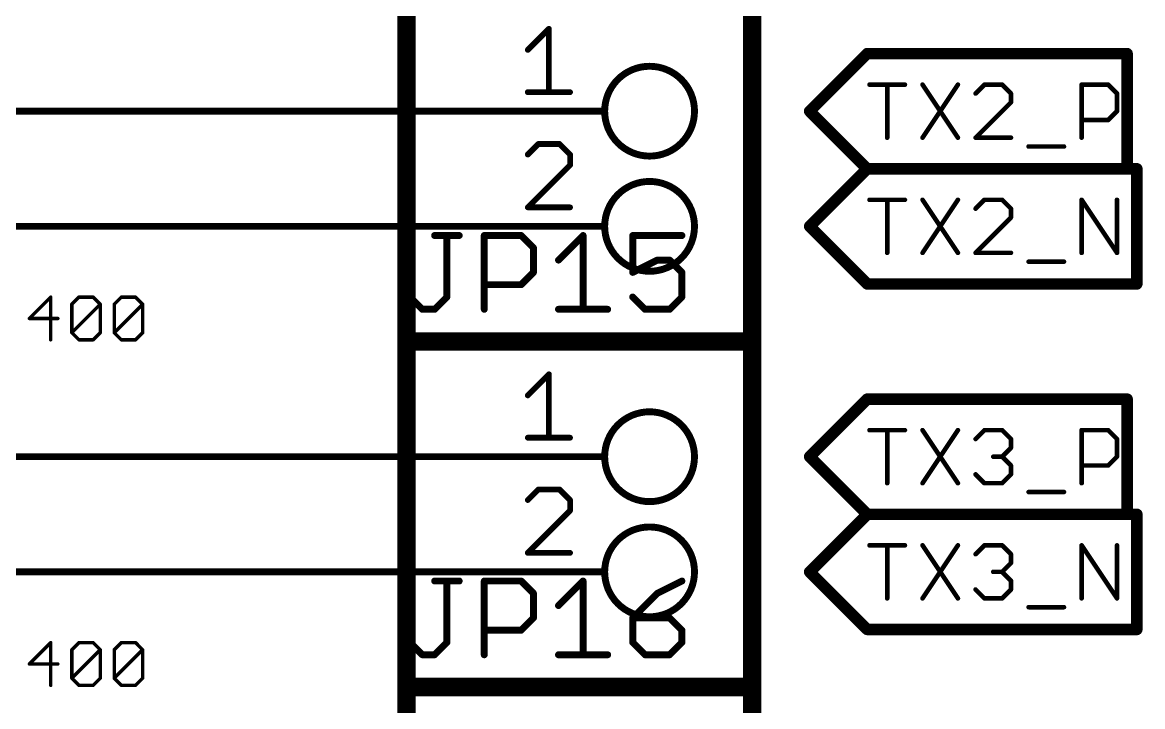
# Model space of a CAD drawing. Extents: x -72 to 265, y -97 to 216.
# Drawn here: x 23.28 to 47.98, y 70.69 to 85.78 of the extents above; entities that cross this region are included whole.
import ezdxf

# ---------------------------------------------------------------- set-up
doc = ezdxf.new("R2010")
doc.units = 0
for name, color, linetype in [('91', 94, 'CONTINUOUS'), ('94', 14, 'CONTINUOUS'), ('95', 251, 'CONTINUOUS'), ('96', 251, 'CONTINUOUS')]:
    doc.layers.add(name, color=color, linetype=linetype)

msp = doc.modelspace()

# ---------------------------------------------------------------- linework, layer by layer
at = {"layer": '91', "const_width": 0.1524}
for points in [[(22.86, 83.82), (35.56, 83.82)], [(35.56, 81.28), (22.86, 81.28)], [(22.86, 76.2), (35.56, 76.2)], [(35.56, 73.66), (22.86, 73.66)]]:
    msp.add_lwpolyline(points, dxfattribs=at)
at = {"layer": '91', "const_width": 0.0762}
for points in [[(35.56, 83.7819, 1), (35.56, 83.8581)], [(35.56, 81.2419, 1), (35.56, 81.3181)], [(35.56, 76.1619, 1), (35.56, 76.2381)], [(35.56, 73.6219, 1), (35.56, 73.6981)]]:
    msp.add_lwpolyline(points, format="xyb", dxfattribs=at)
at = {"layer": '94'}
for points, const_width in [([(31.75, 86.36), (31.75, 78.74)], 0.4064), ([(39.37, 78.74), (39.37, 86.36)], 0.4064), ([(35.56, 83.82), (36.1188, 83.82)], 0.1524), ([(35.56, 81.28), (36.1188, 81.28)], 0.1524), ([(31.75, 78.74), (39.37, 78.74)], 0.4064), ([(39.37, 78.74), (31.75, 78.74)], 0.4064), ([(31.75, 78.74), (31.75, 71.12)], 0.4064), ([(39.37, 71.12), (39.37, 78.74)], 0.4064), ([(35.56, 76.2), (36.1188, 76.2)], 0.1524), ([(35.56, 73.66), (36.1188, 73.66)], 0.1524), ([(31.75, 71.12), (39.37, 71.12)], 0.4064), ([(39.37, 71.12), (31.75, 71.12)], 0.4064), ([(31.75, 71.12), (31.75, 63.5)], 0.4064), ([(39.37, 63.5), (39.37, 71.12)], 0.4064)]:
    msp.add_lwpolyline(points, dxfattribs=dict(at, const_width=const_width))
for points, const_width in [([(37.1094, 82.8294, 1), (37.1094, 84.8106, 1), (37.1094, 82.8294)], 0.1524), ([(35.56, 83.8581, 1), (35.56, 83.7819)], 0.0762), ([(36.1188, 83.7819, 1), (36.1188, 83.8581)], 0.0762), ([(37.1094, 80.2894, 1), (37.1094, 82.2706, 1), (37.1094, 80.2894)], 0.1524), ([(35.56, 81.3181, 1), (35.56, 81.2419)], 0.0762), ([(36.1188, 81.2419, 1), (36.1188, 81.3181)], 0.0762), ([(31.75, 78.8416, 1), (31.75, 78.6384)], 0.2032), ([(31.75, 78.8416, 1), (31.75, 78.6384)], 0.2032), ([(31.8516, 78.74, 1), (31.6484, 78.74)], 0.2032), ([(31.6484, 78.74, 1), (31.8516, 78.74)], 0.2032), ([(39.4716, 78.74, 1), (39.2684, 78.74)], 0.2032), ([(39.2684, 78.74, 1), (39.4716, 78.74)], 0.2032), ([(39.37, 78.6384, 1), (39.37, 78.8416)], 0.2032), ([(39.37, 78.6384, 1), (39.37, 78.8416)], 0.2032), ([(37.1094, 75.2094, 1), (37.1094, 77.1906, 1), (37.1094, 75.2094)], 0.1524), ([(35.56, 76.2381, 1), (35.56, 76.1619)], 0.0762), ([(36.1188, 76.1619, 1), (36.1188, 76.2381)], 0.0762), ([(37.1094, 72.6694, 1), (37.1094, 74.6506, 1), (37.1094, 72.6694)], 0.1524), ([(35.56, 73.6981, 1), (35.56, 73.6219)], 0.0762), ([(36.1188, 73.6219, 1), (36.1188, 73.6981)], 0.0762), ([(31.75, 71.2216, 1), (31.75, 71.0184)], 0.2032), ([(31.75, 71.2216, 1), (31.75, 71.0184)], 0.2032), ([(31.8516, 71.12, 1), (31.6484, 71.12)], 0.2032), ([(31.6484, 71.12, 1), (31.8516, 71.12)], 0.2032), ([(39.4716, 71.12, 1), (39.2684, 71.12)], 0.2032), ([(39.2684, 71.12, 1), (39.4716, 71.12)], 0.2032), ([(39.37, 71.0184, 1), (39.37, 71.2216)], 0.2032), ([(39.37, 71.0184, 1), (39.37, 71.2216)], 0.2032)]:
    msp.add_lwpolyline(points, format="xyb", dxfattribs=dict(at, const_width=const_width))
at = {"layer": '95'}
for points, const_width in [([(34.4234, 85.1712), (34.8895, 85.6373)], 0.127), ([(34.8895, 85.6373), (34.8895, 84.2391)], 0.127), ([(40.64, 83.82), (41.91, 85.09)], 0.254), ([(41.91, 85.09), (47.6417, 85.09)], 0.254), ([(47.6417, 85.09), (47.6417, 82.55)], 0.254), ([(34.4234, 84.2391), (35.3556, 84.2391)], 0.127), ([(41.9608, 84.4052), (42.7404, 84.4052)], 0.1016), ([(42.3506, 83.2358), (42.3506, 84.4052)], 0.1016), ([(43.1302, 84.4052), (43.9098, 83.2358)], 0.1016), ([(43.9098, 84.4052), (43.1302, 83.2358)], 0.1016), ([(44.4945, 84.4052), (44.2996, 84.2103)], 0.1016), ([(44.8843, 84.4052), (44.4945, 84.4052)], 0.1016), ([(45.0792, 84.2103), (44.8843, 84.4052)], 0.1016), ([(45.0792, 84.0154), (45.0792, 84.2103)], 0.1016), ([(46.6384, 83.2358), (46.6384, 84.4052)], 0.1016), ([(46.6384, 84.4052), (47.2231, 84.4052)], 0.1016), ([(47.2231, 84.4052), (47.418, 84.2103)], 0.1016), ([(47.418, 84.2103), (47.418, 83.8205)], 0.1016), ([(44.2996, 83.2358), (45.0792, 84.0154)], 0.1016), ([(40.64, 83.82), (41.91, 82.55)], 0.254), ([(47.418, 83.8205), (47.2231, 83.6256)], 0.1016), ([(47.2231, 83.6256), (46.6384, 83.6256)], 0.1016), ([(45.0792, 83.2358), (44.2996, 83.2358)], 0.1016), ([(34.6565, 83.0973), (34.4234, 82.8643)], 0.127), ([(35.1225, 83.0973), (34.6565, 83.0973)], 0.127), ([(35.3556, 82.8643), (35.1225, 83.0973)], 0.127), ([(45.469, 83.0409), (46.2486, 83.0409)], 0.1016), ([(35.3556, 82.6312), (35.3556, 82.8643)], 0.127), ([(34.4234, 81.6991), (35.3556, 82.6312)], 0.127), ([(40.64, 81.28), (41.91, 82.55)], 0.254), ([(41.91, 82.55), (47.8559, 82.55)], 0.254), ([(41.91, 82.55), (47.6417, 82.55)], 0.254), ([(47.8559, 82.55), (47.8559, 80.01)], 0.254), ([(41.9608, 81.8652), (42.7404, 81.8652)], 0.1016), ([(42.3506, 80.6958), (42.3506, 81.8652)], 0.1016), ([(43.1302, 81.8652), (43.9098, 80.6958)], 0.1016), ([(43.9098, 81.8652), (43.1302, 80.6958)], 0.1016), ([(44.4945, 81.8652), (44.2996, 81.6703)], 0.1016), ([(44.8843, 81.8652), (44.4945, 81.8652)], 0.1016), ([(45.0792, 81.6703), (44.8843, 81.8652)], 0.1016), ([(46.6384, 80.6958), (46.6384, 81.8652)], 0.1016), ([(46.6384, 81.8652), (47.418, 80.6958)], 0.1016), ([(47.418, 80.6958), (47.418, 81.8652)], 0.1016), ([(35.3556, 81.6991), (34.4234, 81.6991)], 0.127), ([(45.0792, 81.4754), (45.0792, 81.6703)], 0.1016), ([(40.64, 81.28), (41.91, 80.01)], 0.254), ([(44.2996, 80.6958), (45.0792, 81.4754)], 0.1016), ([(32.3685, 81.0782), (32.9109, 81.0782)], 0.1524), ([(32.6397, 79.7224), (32.6397, 81.0782)], 0.1524), ([(33.4634, 79.4512), (33.4634, 81.0782)], 0.1524), ([(33.4634, 81.0782), (34.2769, 81.0782)], 0.1524), ([(34.2769, 81.0782), (34.548, 80.807)], 0.1524), ([(35.1005, 80.5359), (35.6428, 81.0782)], 0.1524), ([(35.6428, 81.0782), (35.6428, 79.4512)], 0.1524), ([(37.8223, 81.0782), (36.7377, 81.0782)], 0.1524), ([(36.7377, 81.0782), (36.7377, 80.2647)], 0.1524), ([(34.548, 80.807), (34.548, 80.2647)], 0.1524), ([(36.7377, 80.2647), (37.28, 80.5359)], 0.1524), ([(37.28, 80.5359), (37.5512, 80.5359)], 0.1524), ([(37.5512, 80.5359), (37.8223, 80.2647)], 0.1524), ([(45.0792, 80.6958), (44.2996, 80.6958)], 0.1016), ([(45.469, 80.5009), (46.2486, 80.5009)], 0.1016), ([(34.548, 80.2647), (34.2769, 79.9935)], 0.1524), ([(37.8223, 80.2647), (37.8223, 79.7224)], 0.1524), ([(34.2769, 79.9935), (33.4634, 79.9935)], 0.1524), ([(41.91, 80.01), (47.8559, 80.01)], 0.254), ([(31.8262, 79.7224), (32.0974, 79.4512)], 0.1524), ([(32.3685, 79.4512), (32.6397, 79.7224)], 0.1524), ([(37.0088, 79.4512), (36.7377, 79.7224)], 0.1524), ([(37.8223, 79.7224), (37.5512, 79.4512)], 0.1524), ([(32.0974, 79.4512), (32.3685, 79.4512)], 0.1524), ([(35.1005, 79.4512), (36.1852, 79.4512)], 0.1524), ([(37.5512, 79.4512), (37.0088, 79.4512)], 0.1524), ([(34.4234, 77.5512), (34.8895, 78.0173)], 0.127), ([(34.8895, 78.0173), (34.8895, 76.6191)], 0.127), ([(40.64, 76.2), (41.91, 77.47)], 0.254), ([(41.91, 77.47), (47.6417, 77.47)], 0.254), ([(47.6417, 77.47), (47.6417, 74.93)], 0.254), ([(41.9608, 76.7852), (42.7404, 76.7852)], 0.1016), ([(42.3506, 75.6158), (42.3506, 76.7852)], 0.1016), ([(43.1302, 76.7852), (43.9098, 75.6158)], 0.1016), ([(43.9098, 76.7852), (43.1302, 75.6158)], 0.1016), ([(44.2996, 76.5903), (44.4945, 76.7852)], 0.1016), ([(44.4945, 76.7852), (44.8843, 76.7852)], 0.1016), ([(44.8843, 76.7852), (45.0792, 76.5903)], 0.1016), ([(46.6384, 75.6158), (46.6384, 76.7852)], 0.1016), ([(46.6384, 76.7852), (47.2231, 76.7852)], 0.1016), ([(47.2231, 76.7852), (47.418, 76.5903)], 0.1016), ([(34.4234, 76.6191), (35.3556, 76.6191)], 0.127), ([(45.0792, 76.5903), (45.0792, 76.3954)], 0.1016), ([(47.418, 76.5903), (47.418, 76.2005)], 0.1016), ([(45.0792, 76.3954), (44.8843, 76.2005)], 0.1016), ([(40.64, 76.2), (41.91, 74.93)], 0.254), ([(44.8843, 76.2005), (44.6894, 76.2005)], 0.1016), ([(44.8843, 76.2005), (45.0792, 76.0056)], 0.1016), ([(47.418, 76.2005), (47.2231, 76.0056)], 0.1016), ([(44.4945, 75.6158), (44.2996, 75.8107)], 0.1016), ([(45.0792, 75.8107), (44.8843, 75.6158)], 0.1016), ([(45.0792, 76.0056), (45.0792, 75.8107)], 0.1016), ([(47.2231, 76.0056), (46.6384, 76.0056)], 0.1016), ([(44.8843, 75.6158), (44.4945, 75.6158)], 0.1016), ([(34.6565, 75.4773), (34.4234, 75.2443)], 0.127), ([(35.1225, 75.4773), (34.6565, 75.4773)], 0.127), ([(35.3556, 75.2443), (35.1225, 75.4773)], 0.127), ([(45.469, 75.4209), (46.2486, 75.4209)], 0.1016), ([(35.3556, 75.0112), (35.3556, 75.2443)], 0.127), ([(34.4234, 74.0791), (35.3556, 75.0112)], 0.127), ([(40.64, 73.66), (41.91, 74.93)], 0.254), ([(41.91, 74.93), (47.8559, 74.93)], 0.254), ([(41.91, 74.93), (47.6417, 74.93)], 0.254), ([(47.8559, 74.93), (47.8559, 72.39)], 0.254), ([(35.3556, 74.0791), (34.4234, 74.0791)], 0.127), ([(41.9608, 74.2452), (42.7404, 74.2452)], 0.1016), ([(42.3506, 73.0758), (42.3506, 74.2452)], 0.1016), ([(43.1302, 74.2452), (43.9098, 73.0758)], 0.1016), ([(43.9098, 74.2452), (43.1302, 73.0758)], 0.1016), ([(44.2996, 74.0503), (44.4945, 74.2452)], 0.1016), ([(44.4945, 74.2452), (44.8843, 74.2452)], 0.1016), ([(44.8843, 74.2452), (45.0792, 74.0503)], 0.1016), ([(46.6384, 73.0758), (46.6384, 74.2452)], 0.1016), ([(46.6384, 74.2452), (47.418, 73.0758)], 0.1016), ([(47.418, 73.0758), (47.418, 74.2452)], 0.1016), ([(45.0792, 73.8554), (44.8843, 73.6605)], 0.1016), ([(45.0792, 74.0503), (45.0792, 73.8554)], 0.1016), ([(40.64, 73.66), (41.91, 72.39)], 0.254), ([(44.8843, 73.6605), (44.6894, 73.6605)], 0.1016), ([(44.8843, 73.6605), (45.0792, 73.4656)], 0.1016), ([(32.3685, 73.4582), (32.9109, 73.4582)], 0.1524), ([(32.6397, 72.1024), (32.6397, 73.4582)], 0.1524), ([(33.4634, 71.8312), (33.4634, 73.4582)], 0.1524), ([(33.4634, 73.4582), (34.2769, 73.4582)], 0.1524), ([(34.2769, 73.4582), (34.548, 73.187)], 0.1524), ([(35.1005, 72.9159), (35.6428, 73.4582)], 0.1524), ([(35.6428, 73.4582), (35.6428, 71.8312)], 0.1524), ([(37.8223, 73.4582), (37.28, 73.187)], 0.1524), ([(45.0792, 73.4656), (45.0792, 73.2707)], 0.1016), ([(34.548, 73.187), (34.548, 72.6447)], 0.1524), ([(37.28, 73.187), (36.7377, 72.6447)], 0.1524), ([(44.4945, 73.0758), (44.2996, 73.2707)], 0.1016), ([(45.0792, 73.2707), (44.8843, 73.0758)], 0.1016), ([(44.8843, 73.0758), (44.4945, 73.0758)], 0.1016), ([(45.469, 72.8809), (46.2486, 72.8809)], 0.1016), ([(34.548, 72.6447), (34.2769, 72.3735)], 0.1524), ([(36.7377, 72.6447), (36.7377, 72.1024)], 0.1524), ([(37.5512, 72.6447), (36.7377, 72.6447)], 0.1524), ([(37.8223, 72.3735), (37.5512, 72.6447)], 0.1524), ([(34.2769, 72.3735), (33.4634, 72.3735)], 0.1524), ([(37.8223, 72.1024), (37.8223, 72.3735)], 0.1524), ([(41.91, 72.39), (47.8559, 72.39)], 0.254), ([(31.8262, 72.1024), (32.0974, 71.8312)], 0.1524), ([(32.3685, 71.8312), (32.6397, 72.1024)], 0.1524), ([(36.7377, 72.1024), (37.0088, 71.8312)], 0.1524), ([(37.5512, 71.8312), (37.8223, 72.1024)], 0.1524), ([(32.0974, 71.8312), (32.3685, 71.8312)], 0.1524), ([(35.1005, 71.8312), (36.1852, 71.8312)], 0.1524), ([(37.0088, 71.8312), (37.5512, 71.8312)], 0.1524)]:
    msp.add_lwpolyline(points, dxfattribs=dict(at, const_width=const_width))
for points, const_width in [([(34.9212, 85.6373, 1), (34.8577, 85.6373)], 0.0635), ([(34.9119, 85.6148, 1), (34.867, 85.6597)], 0.0635), ([(34.401, 85.1937, 1), (34.4459, 85.1488)], 0.0635), ([(41.91, 85.1535, 1), (41.91, 85.0265)], 0.127), ([(41.9549, 85.0451, 1), (41.8651, 85.1349)], 0.127), ([(47.7052, 85.09, 1), (47.5782, 85.09)], 0.127), ([(47.6417, 85.0265, 1), (47.6417, 85.1535)], 0.127), ([(34.4234, 84.2709, 1), (34.4234, 84.2074)], 0.0635), ([(34.8577, 84.2391, 1), (34.9212, 84.2391)], 0.0635), ([(35.3556, 84.2074, 1), (35.3556, 84.2709)], 0.0635), ([(41.9608, 84.4306, 1), (41.9608, 84.3798)], 0.0508), ([(42.376, 84.4052, 1), (42.3252, 84.4052)], 0.0508), ([(42.7404, 84.3798, 1), (42.7404, 84.4306)], 0.0508), ([(43.1513, 84.4193, 1), (43.1091, 84.3911)], 0.0508), ([(43.9309, 84.3911, 1), (43.8887, 84.4193)], 0.0508), ([(44.2816, 84.2283, 1), (44.3176, 84.1923)], 0.0508), ([(44.4945, 84.4306, 1), (44.4945, 84.3798)], 0.0508), ([(44.5125, 84.3872, 1), (44.4765, 84.4232)], 0.0508), ([(44.9023, 84.4232, 1), (44.8663, 84.3872)], 0.0508), ([(44.8843, 84.3798, 1), (44.8843, 84.4306)], 0.0508), ([(45.1046, 84.2103, 1), (45.0538, 84.2103)], 0.0508), ([(45.0612, 84.1923, 1), (45.0972, 84.2283)], 0.0508), ([(46.6638, 84.4052, 1), (46.613, 84.4052)], 0.0508), ([(46.6384, 84.4306, 1), (46.6384, 84.3798)], 0.0508), ([(47.241, 84.4232, 1), (47.2051, 84.3872)], 0.0508), ([(47.2231, 84.3798, 1), (47.2231, 84.4306)], 0.0508), ([(47.4434, 84.2103, 1), (47.3926, 84.2103)], 0.0508), ([(47.4, 84.1923, 1), (47.4359, 84.2283)], 0.0508), ([(45.0538, 84.0154, 1), (45.1046, 84.0154)], 0.0508), ([(45.0972, 83.9974, 1), (45.0612, 84.0334)], 0.0508), ([(40.6849, 83.8649, 1), (40.5951, 83.7751)], 0.127), ([(40.5951, 83.8649, 1), (40.6849, 83.7751)], 0.127), ([(47.3926, 83.8205, 1), (47.4434, 83.8205)], 0.0508), ([(47.4359, 83.8025, 1), (47.4, 83.8385)], 0.0508), ([(46.6384, 83.651, 1), (46.6384, 83.6002)], 0.0508), ([(47.2051, 83.6436, 1), (47.241, 83.6076)], 0.0508), ([(47.2231, 83.6002, 1), (47.2231, 83.651)], 0.0508), ([(42.3252, 83.2358, 1), (42.376, 83.2358)], 0.0508), ([(43.1091, 83.2499, 1), (43.1513, 83.2217)], 0.0508), ([(43.8887, 83.2217, 1), (43.9309, 83.2499)], 0.0508), ([(44.2816, 83.2538, 1), (44.3176, 83.2178)], 0.0508), ([(44.2996, 83.2612, 1), (44.2996, 83.2104)], 0.0508), ([(45.0792, 83.2104, 1), (45.0792, 83.2612)], 0.0508), ([(46.613, 83.2358, 1), (46.6638, 83.2358)], 0.0508), ([(34.6565, 83.129, 1), (34.6565, 83.0655)], 0.0635), ([(34.6789, 83.0748, 1), (34.634, 83.1197)], 0.0635), ([(35.145, 83.1197, 1), (35.1001, 83.0748)], 0.0635), ([(35.1225, 83.0655, 1), (35.1225, 83.129)], 0.0635), ([(45.469, 83.0663, 1), (45.469, 83.0155)], 0.0508), ([(46.2486, 83.0155, 1), (46.2486, 83.0663)], 0.0508), ([(34.401, 82.8867, 1), (34.4459, 82.8418)], 0.0635), ([(35.3873, 82.8643, 1), (35.3238, 82.8643)], 0.0635), ([(35.3331, 82.8418, 1), (35.378, 82.8867)], 0.0635), ([(35.3238, 82.6312, 1), (35.3873, 82.6312)], 0.0635), ([(35.378, 82.6088, 1), (35.3331, 82.6537)], 0.0635), ([(41.91, 82.6135, 1), (41.91, 82.4865)], 0.127), ([(41.91, 82.6135, 1), (41.91, 82.4865)], 0.127), ([(41.9549, 82.5051, 1), (41.8651, 82.5949)], 0.127), ([(41.8651, 82.5051, 1), (41.9549, 82.5949)], 0.127), ([(47.5782, 82.55, 1), (47.7052, 82.55)], 0.127), ([(47.6417, 82.4865, 1), (47.6417, 82.6135)], 0.127), ([(47.9194, 82.55, 1), (47.7924, 82.55)], 0.127), ([(47.8559, 82.4865, 1), (47.8559, 82.6135)], 0.127), ([(41.9608, 81.8906, 1), (41.9608, 81.8398)], 0.0508), ([(42.376, 81.8652, 1), (42.3252, 81.8652)], 0.0508), ([(42.7404, 81.8398, 1), (42.7404, 81.8906)], 0.0508), ([(43.1513, 81.8793, 1), (43.1091, 81.8511)], 0.0508), ([(43.9309, 81.8511, 1), (43.8887, 81.8793)], 0.0508), ([(44.4945, 81.8906, 1), (44.4945, 81.8398)], 0.0508), ([(44.5125, 81.8472, 1), (44.4765, 81.8832)], 0.0508), ([(44.9023, 81.8832, 1), (44.8663, 81.8472)], 0.0508), ([(44.8843, 81.8398, 1), (44.8843, 81.8906)], 0.0508), ([(46.6638, 81.8652, 1), (46.613, 81.8652)], 0.0508), ([(46.6595, 81.8793, 1), (46.6173, 81.8511)], 0.0508), ([(47.4434, 81.8652, 1), (47.3926, 81.8652)], 0.0508), ([(34.4234, 81.7309, 1), (34.4234, 81.6673)], 0.0635), ([(34.401, 81.7216, 1), (34.4459, 81.6766)], 0.0635), ([(35.3556, 81.6673, 1), (35.3556, 81.7309)], 0.0635), ([(44.2816, 81.6883, 1), (44.3176, 81.6523)], 0.0508), ([(45.1046, 81.6703, 1), (45.0538, 81.6703)], 0.0508), ([(45.0612, 81.6523, 1), (45.0972, 81.6883)], 0.0508), ([(40.6849, 81.3249, 1), (40.5951, 81.2351)], 0.127), ([(40.5951, 81.3249, 1), (40.6849, 81.2351)], 0.127), ([(45.0538, 81.4754, 1), (45.1046, 81.4754)], 0.0508), ([(45.0972, 81.4574, 1), (45.0612, 81.4934)], 0.0508), ([(32.3685, 81.1163, 1), (32.3685, 81.0401)], 0.0762), ([(32.6778, 81.0782, 1), (32.6016, 81.0782)], 0.0762), ([(32.9109, 81.0401, 1), (32.9109, 81.1163)], 0.0762), ([(33.5015, 81.0782, 1), (33.4253, 81.0782)], 0.0762), ([(33.4634, 81.1163, 1), (33.4634, 81.0401)], 0.0762), ([(34.3038, 81.1051, 1), (34.2499, 81.0512)], 0.0762), ([(34.2769, 81.0401, 1), (34.2769, 81.1163)], 0.0762), ([(35.6809, 81.0782, 1), (35.6047, 81.0782)], 0.0762), ([(35.6698, 81.0512, 1), (35.6159, 81.1051)], 0.0762), ([(36.7377, 81.1163, 1), (36.7377, 81.0401)], 0.0762), ([(36.7758, 81.0782, 1), (36.6996, 81.0782)], 0.0762), ([(37.8223, 81.0401, 1), (37.8223, 81.1163)], 0.0762), ([(34.5861, 80.807, 1), (34.5099, 80.807)], 0.0762), ([(34.5211, 80.7801, 1), (34.575, 80.834)], 0.0762), ([(35.0736, 80.5628, 1), (35.1275, 80.5089)], 0.0762), ([(37.28, 80.574, 1), (37.28, 80.4978)], 0.0762), ([(37.297, 80.5018, 1), (37.263, 80.5699)], 0.0762), ([(37.5781, 80.5628, 1), (37.5242, 80.5089)], 0.0762), ([(37.5512, 80.4978, 1), (37.5512, 80.574)], 0.0762), ([(42.3252, 80.6958, 1), (42.376, 80.6958)], 0.0508), ([(43.1091, 80.7099, 1), (43.1513, 80.6817)], 0.0508), ([(43.8887, 80.6817, 1), (43.9309, 80.7099)], 0.0508), ([(44.2816, 80.7138, 1), (44.3176, 80.6778)], 0.0508), ([(44.2996, 80.7212, 1), (44.2996, 80.6704)], 0.0508), ([(45.0792, 80.6704, 1), (45.0792, 80.7212)], 0.0508), ([(45.469, 80.5263, 1), (45.469, 80.4755)], 0.0508), ([(46.2486, 80.4755, 1), (46.2486, 80.5263)], 0.0508), ([(46.613, 80.6958, 1), (46.6638, 80.6958)], 0.0508), ([(47.3926, 80.6958, 1), (47.4434, 80.6958)], 0.0508), ([(47.3969, 80.6817, 1), (47.4391, 80.7099)], 0.0508), ([(34.5099, 80.2647, 1), (34.5861, 80.2647)], 0.0762), ([(34.575, 80.2378, 1), (34.5211, 80.2916)], 0.0762), ([(36.7206, 80.2988, 1), (36.7547, 80.2306)], 0.0762), ([(36.6996, 80.2647, 1), (36.7758, 80.2647)], 0.0762), ([(37.8604, 80.2647, 1), (37.7842, 80.2647)], 0.0762), ([(37.7954, 80.2378, 1), (37.8493, 80.2916)], 0.0762), ([(33.4634, 80.0316, 1), (33.4634, 79.9554)], 0.0762), ([(34.2499, 80.0205, 1), (34.3038, 79.9666)], 0.0762), ([(34.2769, 79.9554, 1), (34.2769, 80.0316)], 0.0762), ([(41.91, 80.0735, 1), (41.91, 79.9465)], 0.127), ([(41.8651, 79.9651, 1), (41.9549, 80.0549)], 0.127), ([(47.7924, 80.01, 1), (47.9194, 80.01)], 0.127), ([(47.8559, 79.9465, 1), (47.8559, 80.0735)], 0.127), ([(31.8531, 79.7493, 1), (31.7993, 79.6954)], 0.0762), ([(32.6016, 79.7224, 1), (32.6778, 79.7224)], 0.0762), ([(32.6666, 79.6954, 1), (32.6128, 79.7493)], 0.0762), ([(36.7646, 79.7493, 1), (36.7107, 79.6954)], 0.0762), ([(37.7842, 79.7224, 1), (37.8604, 79.7224)], 0.0762), ([(37.8493, 79.6954, 1), (37.7954, 79.7493)], 0.0762), ([(32.0974, 79.4893, 1), (32.0974, 79.4131)], 0.0762), ([(32.0704, 79.4243, 1), (32.1243, 79.4781)], 0.0762), ([(32.3416, 79.4781, 1), (32.3955, 79.4243)], 0.0762), ([(32.3685, 79.4131, 1), (32.3685, 79.4893)], 0.0762), ([(33.4253, 79.4512, 1), (33.5015, 79.4512)], 0.0762), ([(35.1005, 79.4893, 1), (35.1005, 79.4131)], 0.0762), ([(35.6047, 79.4512, 1), (35.6809, 79.4512)], 0.0762), ([(36.1852, 79.4131, 1), (36.1852, 79.4893)], 0.0762), ([(37.0088, 79.4893, 1), (37.0088, 79.4131)], 0.0762), ([(36.9819, 79.4243, 1), (37.0358, 79.4781)], 0.0762), ([(37.5242, 79.4781, 1), (37.5781, 79.4243)], 0.0762), ([(37.5512, 79.4131, 1), (37.5512, 79.4893)], 0.0762), ([(34.9212, 78.0173, 1), (34.8577, 78.0173)], 0.0635), ([(34.9119, 77.9948, 1), (34.867, 78.0397)], 0.0635), ([(34.401, 77.5737, 1), (34.4459, 77.5288)], 0.0635), ([(41.91, 77.5335, 1), (41.91, 77.4065)], 0.127), ([(41.9549, 77.4251, 1), (41.8651, 77.5149)], 0.127), ([(47.7052, 77.47, 1), (47.5782, 77.47)], 0.127), ([(47.6417, 77.4065, 1), (47.6417, 77.5335)], 0.127), ([(41.9608, 76.8106, 1), (41.9608, 76.7598)], 0.0508), ([(42.376, 76.7852, 1), (42.3252, 76.7852)], 0.0508), ([(42.7404, 76.7598, 1), (42.7404, 76.8106)], 0.0508), ([(43.1513, 76.7993, 1), (43.1091, 76.7711)], 0.0508), ([(43.9309, 76.7711, 1), (43.8887, 76.7993)], 0.0508), ([(44.4945, 76.8106, 1), (44.4945, 76.7598)], 0.0508), ([(44.5125, 76.7672, 1), (44.4765, 76.8032)], 0.0508), ([(44.9023, 76.8032, 1), (44.8663, 76.7672)], 0.0508), ([(44.8843, 76.7598, 1), (44.8843, 76.8106)], 0.0508), ([(46.6638, 76.7852, 1), (46.613, 76.7852)], 0.0508), ([(46.6384, 76.8106, 1), (46.6384, 76.7598)], 0.0508), ([(47.241, 76.8032, 1), (47.2051, 76.7672)], 0.0508), ([(47.2231, 76.7598, 1), (47.2231, 76.8106)], 0.0508), ([(34.4234, 76.6509, 1), (34.4234, 76.5874)], 0.0635), ([(34.8577, 76.6191, 1), (34.9212, 76.6191)], 0.0635), ([(35.3556, 76.5874, 1), (35.3556, 76.6509)], 0.0635), ([(44.2816, 76.6083, 1), (44.3176, 76.5723)], 0.0508), ([(45.1046, 76.5903, 1), (45.0538, 76.5903)], 0.0508), ([(45.0612, 76.5723, 1), (45.0972, 76.6083)], 0.0508), ([(47.4434, 76.5903, 1), (47.3926, 76.5903)], 0.0508), ([(47.4, 76.5723, 1), (47.4359, 76.6083)], 0.0508), ([(45.0538, 76.3954, 1), (45.1046, 76.3954)], 0.0508), ([(45.0972, 76.3774, 1), (45.0612, 76.4134)], 0.0508), ([(40.6849, 76.2449, 1), (40.5951, 76.1551)], 0.127), ([(40.5951, 76.2449, 1), (40.6849, 76.1551)], 0.127), ([(44.6894, 76.2259, 1), (44.6894, 76.1751)], 0.0508), ([(44.9023, 76.2185, 1), (44.8663, 76.1825)], 0.0508), ([(44.8663, 76.2185, 1), (44.9023, 76.1825)], 0.0508), ([(44.8843, 76.1751, 1), (44.8843, 76.2259)], 0.0508), ([(47.3926, 76.2005, 1), (47.4434, 76.2005)], 0.0508), ([(47.4359, 76.1825, 1), (47.4, 76.2185)], 0.0508), ([(44.3176, 75.8287, 1), (44.2816, 75.7927)], 0.0508), ([(45.1046, 76.0056, 1), (45.0538, 76.0056)], 0.0508), ([(45.0612, 75.9876, 1), (45.0972, 76.0236)], 0.0508), ([(45.0972, 75.7927, 1), (45.0612, 75.8287)], 0.0508), ([(46.6384, 76.031, 1), (46.6384, 75.9802)], 0.0508), ([(47.2051, 76.0236, 1), (47.241, 75.9876)], 0.0508), ([(47.2231, 75.9802, 1), (47.2231, 76.031)], 0.0508), ([(42.3252, 75.6158, 1), (42.376, 75.6158)], 0.0508), ([(43.1091, 75.6299, 1), (43.1513, 75.6017)], 0.0508), ([(43.8887, 75.6017, 1), (43.9309, 75.6299)], 0.0508), ([(44.4945, 75.6412, 1), (44.4945, 75.5904)], 0.0508), ([(44.4765, 75.5978, 1), (44.5125, 75.6338)], 0.0508), ([(44.8663, 75.6338, 1), (44.9023, 75.5978)], 0.0508), ([(44.8843, 75.5904, 1), (44.8843, 75.6412)], 0.0508), ([(45.0538, 75.8107, 1), (45.1046, 75.8107)], 0.0508), ([(46.613, 75.6158, 1), (46.6638, 75.6158)], 0.0508), ([(34.6565, 75.509, 1), (34.6565, 75.4455)], 0.0635), ([(34.6789, 75.4548, 1), (34.634, 75.4997)], 0.0635), ([(35.145, 75.4997, 1), (35.1001, 75.4548)], 0.0635), ([(35.1225, 75.4455, 1), (35.1225, 75.509)], 0.0635), ([(45.469, 75.4463, 1), (45.469, 75.3955)], 0.0508), ([(46.2486, 75.3955, 1), (46.2486, 75.4463)], 0.0508), ([(34.401, 75.2667, 1), (34.4459, 75.2218)], 0.0635), ([(35.3873, 75.2443, 1), (35.3238, 75.2443)], 0.0635), ([(35.3331, 75.2218, 1), (35.378, 75.2667)], 0.0635), ([(35.3238, 75.0112, 1), (35.3873, 75.0112)], 0.0635), ([(35.378, 74.9888, 1), (35.3331, 75.0337)], 0.0635), ([(41.91, 74.9935, 1), (41.91, 74.8665)], 0.127), ([(41.91, 74.9935, 1), (41.91, 74.8665)], 0.127), ([(41.9549, 74.8851, 1), (41.8651, 74.9749)], 0.127), ([(41.8651, 74.8851, 1), (41.9549, 74.9749)], 0.127), ([(47.5782, 74.93, 1), (47.7052, 74.93)], 0.127), ([(47.6417, 74.8665, 1), (47.6417, 74.9935)], 0.127), ([(47.9194, 74.93, 1), (47.7924, 74.93)], 0.127), ([(47.8559, 74.8665, 1), (47.8559, 74.9935)], 0.127), ([(34.4234, 74.1108, 1), (34.4234, 74.0473)], 0.0635), ([(34.401, 74.1016, 1), (34.4459, 74.0566)], 0.0635), ([(35.3556, 74.0473, 1), (35.3556, 74.1108)], 0.0635), ([(41.9608, 74.2706, 1), (41.9608, 74.2198)], 0.0508), ([(42.376, 74.2452, 1), (42.3252, 74.2452)], 0.0508), ([(42.7404, 74.2198, 1), (42.7404, 74.2706)], 0.0508), ([(43.1513, 74.2593, 1), (43.1091, 74.2311)], 0.0508), ([(43.9309, 74.2311, 1), (43.8887, 74.2593)], 0.0508), ([(44.4945, 74.2706, 1), (44.4945, 74.2198)], 0.0508), ([(44.5125, 74.2272, 1), (44.4765, 74.2632)], 0.0508), ([(44.9023, 74.2632, 1), (44.8663, 74.2272)], 0.0508), ([(44.8843, 74.2198, 1), (44.8843, 74.2706)], 0.0508), ([(46.6638, 74.2452, 1), (46.613, 74.2452)], 0.0508), ([(46.6595, 74.2593, 1), (46.6173, 74.2311)], 0.0508), ([(47.4434, 74.2452, 1), (47.3926, 74.2452)], 0.0508), ([(44.2816, 74.0683, 1), (44.3176, 74.0323)], 0.0508), ([(45.1046, 74.0503, 1), (45.0538, 74.0503)], 0.0508), ([(45.0538, 73.8554, 1), (45.1046, 73.8554)], 0.0508), ([(45.0612, 74.0323, 1), (45.0972, 74.0683)], 0.0508), ([(45.0972, 73.8374, 1), (45.0612, 73.8734)], 0.0508), ([(40.6849, 73.7049, 1), (40.5951, 73.6151)], 0.127), ([(40.5951, 73.7049, 1), (40.6849, 73.6151)], 0.127), ([(44.6894, 73.6859, 1), (44.6894, 73.6351)], 0.0508), ([(44.9023, 73.6785, 1), (44.8663, 73.6425)], 0.0508), ([(44.8663, 73.6785, 1), (44.9023, 73.6425)], 0.0508), ([(44.8843, 73.6351, 1), (44.8843, 73.6859)], 0.0508), ([(32.3685, 73.4963, 1), (32.3685, 73.4201)], 0.0762), ([(32.6778, 73.4582, 1), (32.6016, 73.4582)], 0.0762), ([(32.9109, 73.4201, 1), (32.9109, 73.4963)], 0.0762), ([(33.5015, 73.4582, 1), (33.4253, 73.4582)], 0.0762), ([(33.4634, 73.4963, 1), (33.4634, 73.4201)], 0.0762), ([(34.3038, 73.4851, 1), (34.2499, 73.4312)], 0.0762), ([(34.2769, 73.4201, 1), (34.2769, 73.4963)], 0.0762), ([(35.6809, 73.4582, 1), (35.6047, 73.4582)], 0.0762), ([(35.6698, 73.4312, 1), (35.6159, 73.4851)], 0.0762), ([(37.8394, 73.4241, 1), (37.8053, 73.4923)], 0.0762), ([(45.1046, 73.4656, 1), (45.0538, 73.4656)], 0.0508), ([(45.0612, 73.4476, 1), (45.0972, 73.4836)], 0.0508), ([(34.5861, 73.187, 1), (34.5099, 73.187)], 0.0762), ([(34.5211, 73.1601, 1), (34.575, 73.214)], 0.0762), ([(37.263, 73.2211, 1), (37.297, 73.1529)], 0.0762), ([(37.3069, 73.1601, 1), (37.2531, 73.214)], 0.0762), ([(44.3176, 73.2887, 1), (44.2816, 73.2527)], 0.0508), ([(45.0538, 73.2707, 1), (45.1046, 73.2707)], 0.0508), ([(45.0972, 73.2527, 1), (45.0612, 73.2887)], 0.0508), ([(35.0736, 72.9428, 1), (35.1275, 72.8889)], 0.0762), ([(42.3252, 73.0758, 1), (42.376, 73.0758)], 0.0508), ([(43.1091, 73.0899, 1), (43.1513, 73.0617)], 0.0508), ([(43.8887, 73.0617, 1), (43.9309, 73.0899)], 0.0508), ([(44.4945, 73.1012, 1), (44.4945, 73.0504)], 0.0508), ([(44.4765, 73.0578, 1), (44.5125, 73.0938)], 0.0508), ([(44.8663, 73.0938, 1), (44.9023, 73.0578)], 0.0508), ([(44.8843, 73.0504, 1), (44.8843, 73.1012)], 0.0508), ([(45.469, 72.9063, 1), (45.469, 72.8555)], 0.0508), ([(46.2486, 72.8555, 1), (46.2486, 72.9063)], 0.0508), ([(46.613, 73.0758, 1), (46.6638, 73.0758)], 0.0508), ([(47.3926, 73.0758, 1), (47.4434, 73.0758)], 0.0508), ([(47.3969, 73.0617, 1), (47.4391, 73.0899)], 0.0508), ([(34.5099, 72.6447, 1), (34.5861, 72.6447)], 0.0762), ([(34.575, 72.6178, 1), (34.5211, 72.6716)], 0.0762), ([(36.7758, 72.6447, 1), (36.6996, 72.6447)], 0.0762), ([(36.7377, 72.6828, 1), (36.7377, 72.6066)], 0.0762), ([(36.7107, 72.6716, 1), (36.7646, 72.6178)], 0.0762), ([(37.5781, 72.6716, 1), (37.5242, 72.6178)], 0.0762), ([(37.5512, 72.6066, 1), (37.5512, 72.6828)], 0.0762), ([(33.4634, 72.4116, 1), (33.4634, 72.3354)], 0.0762), ([(34.2499, 72.4005, 1), (34.3038, 72.3466)], 0.0762), ([(34.2769, 72.3354, 1), (34.2769, 72.4116)], 0.0762), ([(37.8604, 72.3735, 1), (37.7842, 72.3735)], 0.0762), ([(37.7954, 72.3466, 1), (37.8493, 72.4005)], 0.0762), ([(41.91, 72.4535, 1), (41.91, 72.3265)], 0.127), ([(41.8651, 72.3451, 1), (41.9549, 72.4349)], 0.127), ([(47.7924, 72.39, 1), (47.9194, 72.39)], 0.127), ([(47.8559, 72.3265, 1), (47.8559, 72.4535)], 0.127), ([(31.8531, 72.1293, 1), (31.7993, 72.0754)], 0.0762), ([(32.6666, 72.0754, 1), (32.6128, 72.1293)], 0.0762), ([(36.7646, 72.1293, 1), (36.7107, 72.0754)], 0.0762), ([(37.8493, 72.0754, 1), (37.7954, 72.1293)], 0.0762), ([(32.0974, 71.8693, 1), (32.0974, 71.7931)], 0.0762), ([(32.0704, 71.8043, 1), (32.1243, 71.8581)], 0.0762), ([(32.3416, 71.8581, 1), (32.3955, 71.8043)], 0.0762), ([(32.3685, 71.7931, 1), (32.3685, 71.8693)], 0.0762), ([(32.6016, 72.1024, 1), (32.6778, 72.1024)], 0.0762), ([(35.1005, 71.8693, 1), (35.1005, 71.7931)], 0.0762), ([(36.1852, 71.7931, 1), (36.1852, 71.8693)], 0.0762), ([(36.6996, 72.1024, 1), (36.7758, 72.1024)], 0.0762), ([(37.0088, 71.8693, 1), (37.0088, 71.7931)], 0.0762), ([(36.9819, 71.8043, 1), (37.0358, 71.8581)], 0.0762), ([(37.5242, 71.8581, 1), (37.5781, 71.8043)], 0.0762), ([(37.5512, 71.7931, 1), (37.5512, 71.8693)], 0.0762), ([(37.7842, 72.1024, 1), (37.8604, 72.1024)], 0.0762), ([(33.4253, 71.8312, 1), (33.5015, 71.8312)], 0.0762), ([(35.6047, 71.8312, 1), (35.6809, 71.8312)], 0.0762)]:
    msp.add_lwpolyline(points, format="xyb", dxfattribs=dict(at, const_width=const_width))
at = {"layer": '96', "const_width": 0.0762}
for points in [[(23.9015, 79.7187), (23.4312, 79.2484)], [(23.9015, 78.7781), (23.9015, 79.7187)], [(24.3667, 79.5619), (24.5235, 79.7187)], [(24.3667, 78.9349), (24.3667, 79.5619)], [(24.3667, 78.9349), (24.9938, 79.5619)], [(24.5235, 79.7187), (24.837, 79.7187)], [(24.837, 79.7187), (24.9938, 79.5619)], [(24.9938, 79.5619), (24.9938, 78.9349)], [(25.3023, 79.5619), (25.459, 79.7187)], [(25.3023, 78.9349), (25.3023, 79.5619)], [(25.3023, 78.9349), (25.9293, 79.5619)], [(25.459, 79.7187), (25.7726, 79.7187)], [(25.7726, 79.7187), (25.9293, 79.5619)], [(25.9293, 79.5619), (25.9293, 78.9349)], [(23.4312, 79.2484), (24.0583, 79.2484)], [(24.5235, 78.7781), (24.3667, 78.9349)], [(24.837, 78.7781), (24.5235, 78.7781)], [(24.9938, 78.9349), (24.837, 78.7781)], [(25.459, 78.7781), (25.3023, 78.9349)], [(25.7726, 78.7781), (25.459, 78.7781)], [(25.9293, 78.9349), (25.7726, 78.7781)], [(23.9015, 72.0987), (23.4312, 71.6284)], [(23.9015, 71.1581), (23.9015, 72.0987)], [(24.3667, 71.9419), (24.5235, 72.0987)], [(24.3667, 71.3149), (24.3667, 71.9419)], [(24.3667, 71.3149), (24.9938, 71.9419)], [(24.5235, 72.0987), (24.837, 72.0987)], [(24.837, 72.0987), (24.9938, 71.9419)], [(24.9938, 71.9419), (24.9938, 71.3149)], [(25.3023, 71.9419), (25.459, 72.0987)], [(25.3023, 71.3149), (25.3023, 71.9419)], [(25.3023, 71.3149), (25.9293, 71.9419)], [(25.459, 72.0987), (25.7726, 72.0987)], [(25.7726, 72.0987), (25.9293, 71.9419)], [(25.9293, 71.9419), (25.9293, 71.3149)], [(23.4312, 71.6284), (24.0583, 71.6284)], [(24.5235, 71.1581), (24.3667, 71.3149)], [(24.837, 71.1581), (24.5235, 71.1581)], [(24.9938, 71.3149), (24.837, 71.1581)], [(25.459, 71.1581), (25.3023, 71.3149)], [(25.7726, 71.1581), (25.459, 71.1581)], [(25.9293, 71.3149), (25.7726, 71.1581)]]:
    msp.add_lwpolyline(points, dxfattribs=at)
at = {"layer": '96', "const_width": 0.0381}
for points in [[(23.9206, 79.7187, 1), (23.8825, 79.7187)], [(23.915, 79.7052, 1), (23.888, 79.7322)], [(24.3858, 79.5619, 1), (24.3477, 79.5619)], [(24.3533, 79.5754, 1), (24.3802, 79.5485)], [(24.5235, 79.7378, 1), (24.5235, 79.6997)], [(24.537, 79.7052, 1), (24.51, 79.7322)], [(24.8505, 79.7322, 1), (24.8236, 79.7052)], [(24.837, 79.6997, 1), (24.837, 79.7378)], [(25.0129, 79.5619, 1), (24.9748, 79.5619)], [(24.9803, 79.5485, 1), (25.0073, 79.5754)], [(25.0073, 79.5485, 1), (24.9803, 79.5754)], [(25.3213, 79.5619, 1), (25.2832, 79.5619)], [(25.2888, 79.5754, 1), (25.3157, 79.5485)], [(25.459, 79.7378, 1), (25.459, 79.6997)], [(25.4725, 79.7052, 1), (25.4455, 79.7322)], [(25.786, 79.7322, 1), (25.7591, 79.7052)], [(25.7726, 79.6997, 1), (25.7726, 79.7378)], [(25.9484, 79.5619, 1), (25.9103, 79.5619)], [(25.9158, 79.5485, 1), (25.9428, 79.5754)], [(25.9428, 79.5485, 1), (25.9158, 79.5754)], [(23.4177, 79.2619, 1), (23.4447, 79.2349)], [(23.4312, 79.2674, 1), (23.4312, 79.2294)], [(24.0583, 79.2294, 1), (24.0583, 79.2674)], [(24.3477, 78.9349, 1), (24.3858, 78.9349)], [(24.3802, 78.9483, 1), (24.3533, 78.9214)], [(24.3533, 78.9483, 1), (24.3802, 78.9214)], [(24.5235, 78.7972, 1), (24.5235, 78.7591)], [(24.837, 78.7591, 1), (24.837, 78.7972)], [(24.9748, 78.9349, 1), (25.0129, 78.9349)], [(25.0073, 78.9214, 1), (24.9803, 78.9483)], [(25.3157, 78.9483, 1), (25.2888, 78.9214)], [(25.2888, 78.9483, 1), (25.3157, 78.9214)], [(25.2832, 78.9349, 1), (25.3213, 78.9349)], [(25.459, 78.7972, 1), (25.459, 78.7591)], [(25.7726, 78.7591, 1), (25.7726, 78.7972)], [(25.9103, 78.9349, 1), (25.9484, 78.9349)], [(25.9428, 78.9214, 1), (25.9158, 78.9483)], [(23.8825, 78.7781, 1), (23.9206, 78.7781)], [(24.51, 78.7646, 1), (24.537, 78.7916)], [(24.8236, 78.7916, 1), (24.8505, 78.7646)], [(25.4455, 78.7646, 1), (25.4725, 78.7916)], [(25.7591, 78.7916, 1), (25.786, 78.7646)], [(23.9206, 72.0987, 1), (23.8825, 72.0987)], [(23.915, 72.0852, 1), (23.888, 72.1122)], [(24.3858, 71.9419, 1), (24.3477, 71.9419)], [(24.3533, 71.9554, 1), (24.3802, 71.9285)], [(24.5235, 72.1178, 1), (24.5235, 72.0797)], [(24.537, 72.0852, 1), (24.51, 72.1122)], [(24.8505, 72.1122, 1), (24.8236, 72.0852)], [(24.837, 72.0797, 1), (24.837, 72.1178)], [(25.0129, 71.9419, 1), (24.9748, 71.9419)], [(24.9803, 71.9285, 1), (25.0073, 71.9554)], [(25.0073, 71.9285, 1), (24.9803, 71.9554)], [(25.3213, 71.9419, 1), (25.2832, 71.9419)], [(25.2888, 71.9554, 1), (25.3157, 71.9285)], [(25.459, 72.1178, 1), (25.459, 72.0797)], [(25.4725, 72.0852, 1), (25.4455, 72.1122)], [(25.786, 72.1122, 1), (25.7591, 72.0852)], [(25.7726, 72.0797, 1), (25.7726, 72.1178)], [(25.9484, 71.9419, 1), (25.9103, 71.9419)], [(25.9158, 71.9285, 1), (25.9428, 71.9554)], [(25.9428, 71.9285, 1), (25.9158, 71.9554)], [(23.4312, 71.6474, 1), (23.4312, 71.6094)], [(23.4177, 71.6419, 1), (23.4447, 71.6149)], [(24.0583, 71.6094, 1), (24.0583, 71.6474)], [(23.8825, 71.1581, 1), (23.9206, 71.1581)], [(24.3477, 71.3149, 1), (24.3858, 71.3149)], [(24.3802, 71.3283, 1), (24.3533, 71.3014)], [(24.3533, 71.3283, 1), (24.3802, 71.3014)], [(24.5235, 71.1771, 1), (24.5235, 71.1391)], [(24.51, 71.1446, 1), (24.537, 71.1716)], [(24.8236, 71.1716, 1), (24.8505, 71.1446)], [(24.837, 71.1391, 1), (24.837, 71.1771)], [(24.9748, 71.3149, 1), (25.0129, 71.3149)], [(25.0073, 71.3014, 1), (24.9803, 71.3283)], [(25.3157, 71.3283, 1), (25.2888, 71.3014)], [(25.2888, 71.3283, 1), (25.3157, 71.3014)], [(25.2832, 71.3149, 1), (25.3213, 71.3149)], [(25.459, 71.1771, 1), (25.459, 71.1391)], [(25.4455, 71.1446, 1), (25.4725, 71.1716)], [(25.7591, 71.1716, 1), (25.786, 71.1446)], [(25.7726, 71.1391, 1), (25.7726, 71.1771)], [(25.9103, 71.3149, 1), (25.9484, 71.3149)], [(25.9428, 71.3014, 1), (25.9158, 71.3283)]]:
    msp.add_lwpolyline(points, format="xyb", dxfattribs=at)

doc.saveas('drawing.dxf')
